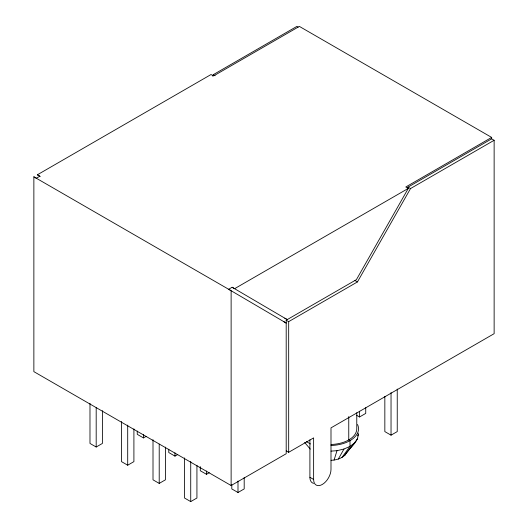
<?xml version="1.0" encoding="UTF-8"?>
<svg xmlns="http://www.w3.org/2000/svg" width="528" height="528" viewBox="0 0 528 528"><rect width="100%" height="100%" fill="white"/><g stroke="black" fill="none" stroke-linecap="round" stroke-linejoin="round"><path stroke-width="0.79" d="M331.043 460.304C335.966 460.132 341.009 458.693 344.744 455.374C348.691 448.008 359.053 442.365 358.202 433.132M334.072 460.079L336.996 450.688L343.985 449.024L349.991 446.378L354.605 442.926M338.309 459.076L343.985 449.024M212.474 76.085L213.286 74.659L296.875 26.4L298.115 27.119M407.253 188.542L408.058 187.117L491.654 138.851L494.135 140.283L494.135 333.683L330.997 427.871L330.997 469.412A12.283 7.088 -60 0 1 322.311 484.453A12.283 7.088 -60 0 1 313.625 479.444L309.903 477.292L309.903 439.824M491.654 138.851L491.654 137.419L405.801 186.985L408.283 188.417L356.393 279.668L286.196 320.199L286.196 453.73L231.125 485.529L33.865 371.639L33.865 176.814L231.125 290.704L231.125 485.529M286.196 320.199L288.677 321.631L357.443 281.932L410.54 188.549L494.135 140.283M344.744 455.374L357.515 438.9M341.946 457.472L349.991 446.378L349.991 440.649L348.757 439.93L348.757 416.566M357.575 435.884L358.525 434.57M40.201 176.471L37.356 174.801L211.028 74.534L213.51 75.966L299.356 26.4L491.654 137.419M36.346 178.246L39.838 176.233L37.356 174.801M408.283 188.417L234.617 288.684L232.135 287.252L228.644 289.271L286.196 323.063L283.714 321.631M89.984 403.326L89.984 443.441L96.188 447.018L102.392 443.441L102.392 410.698M137.254 431.066L137.254 434.346L143.458 437.923L146.216 436.333M121.499 421.522L121.499 461.63L127.703 465.214L133.907 461.63L133.907 428.888M168.769 449.262L168.769 452.536L174.973 456.119L177.725 454.529M153.008 439.712L153.008 479.827L159.212 483.404L165.416 479.827L165.416 447.084M200.277 466.633L200.277 470.732L206.481 474.309L209.24 472.718M184.523 457.908L184.523 498.016L190.727 501.6L196.931 498.016L196.931 465.274M286.196 450.866L288.677 452.298L313.625 437.897L313.625 479.444M356.77 415.391L359.528 416.981L365.732 413.404L365.732 407.669M231.792 484.829L231.792 488.921L237.996 492.505L244.193 488.921L244.193 477.464M384.839 396.396L384.839 431.594L391.037 435.178L397.241 431.594L397.241 389.03M330.997 451.13L336.996 450.688M213.286 74.659L215.147 75.735M408.058 187.117L410.54 188.549M354.961 280.5L357.443 281.932M284.75 318.166L287.232 319.598L232.135 287.252M306.352 441.586L310.431 443.956M33.865 176.814L35.983 178.061M304.656 442.451L310.273 449.117M391.037 392.608L391.037 435.178M359.528 411.253L359.528 416.981M356.77 412.724L356.77 428.842A27.192 15.701 0 0 1 331.076 444.477M288.677 321.631L288.677 452.298M237.996 481.041L237.996 492.505M206.481 471.035L206.481 474.309M190.727 461.492L190.727 501.6M174.973 452.846L174.973 456.119M159.212 444.114L159.212 483.404M143.458 434.65L143.458 437.923M127.703 425.099L127.703 465.214M96.188 407.728L96.188 447.018M313.606 483.371A12.283 7.088 -60 0 1 309.903 477.292M357.555 424.519A28.948 16.711 0 0 1 331.01 445.493"/></g></svg>
